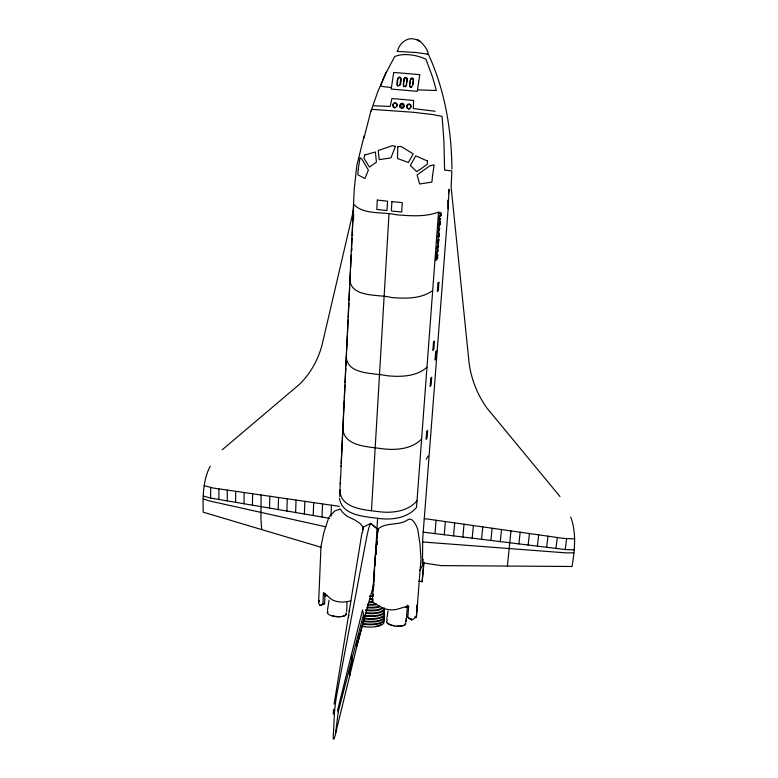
<?xml version="1.0" encoding="UTF-8"?>
<svg xmlns="http://www.w3.org/2000/svg" width="778" height="778" viewBox="0 0 778 778"><rect width="100%" height="100%" fill="white"/><g stroke="black" fill="none" stroke-linecap="round" stroke-linejoin="round"><path stroke-width="1.17" d="M218.881 488.856L218.939 499.505M227.273 490.072L227.273 500.935M235.685 491.297L235.627 502.374M244.127 492.523L244.01 503.823M252.597 493.758L252.422 505.272M261.087 494.993L260.941 518.916L261.68 529.575M210.702 487.388L210.624 498.076M269.509 508.199L269.791 496.247M278.193 509.658L278.514 497.521M286.897 511.117L287.267 498.795M295.64 512.585L296.048 500.069M451.94 169.127C451.541 130.082 444.958 90.54 428.649 54.849M304.402 514.054L304.859 501.343M373.051 594.11L372.963 596.473L369.414 595.929M373.177 590.57L377.058 528.69L370.717 523.4L363.122 527.202L362.509 532.599M313.194 515.532L313.69 502.627M362.986 529.594L363.122 527.202L363.015 529.604L363.122 527.202L360.292 523.633L354.778 519.937L347.289 516.407L342.835 512.644L340.142 508.997L334.657 511.078L329.298 516.748M322.004 517.01L322.559 503.92M318.64 602.172L320.974 546.623M319.437 601.18L318.961 601.987L319.029 600.49A13.265 7.167 2.3 0 0 320.108 605.527L322.948 604.049L323.444 592.564L331.671 599.507A13.372 7.148 2.6 0 0 346.045 601.754L350.82 600.956M320.108 605.527L324.562 603.767L325.019 593.439M325.389 593.721L325.292 596.065L327.363 595.326M570.721 517.03C576.586 532.969 574.748 550.114 572.044 566.491L441.136 565.616L422.454 562.815L422.707 538.853L448.138 208.805L449.003 189.336L448.507 193.683M330.961 516.077L331.447 505.204M340.171 483.819L340.482 477.215M341.007 466.382L354.253 189.239L356.694 166.113L364.192 135.644M339.685 496.471L340.346 482.661M340.521 479.054L341.153 465.818M341.27 463.416L342.709 433.336M342.826 430.934L344.265 400.767M344.382 398.355L345.014 385.081M345.131 382.659L345.821 368.179M345.938 365.767L346.57 352.483M346.687 350.071L347.387 335.581M347.494 333.159L348.136 319.875M348.252 317.453L348.943 302.963M349.059 300.541L349.692 287.257M349.808 284.845L350.499 270.433M350.615 268.04L351.238 254.863M351.413 251.275L352.045 238.097M352.162 235.695L353.591 205.752M353.562 210.537L353.64 211.616M351.86 250.176L351.928 248.756M352.58 235.16L352.648 233.731M363.501 614.377L338.245 711.851L335.483 733.985M371.476 510.621L388.99 214.018M416.337 617.275L416.454 615.777A13.391 7.303 4.6 0 1 411.688 619.959L407.818 617.392L408.683 605.829L395.983 609.563A13.459 7.245 4.2 0 1 381.414 607.287L372.312 601.987L374.811 561.162L377.758 529.341C385.8 521.746 398.297 526.084 407.322 520.074C412.515 516.184 416.24 525.558 417.621 528.904L419.994 543.841L420.956 559.071L416.512 616.419L416.337 617.275L414.693 617.022M339.48 498.241C341.756 515.503 364.386 516.485 377.622 518.313L376.99 528.632L370.717 523.4L369.18 526.891A24.838 3.754 -81.6 0 0 366.584 537.744L337.234 692.274A30.556 4.619 -80.6 0 0 334.423 713.562L333.217 737.729A6.409 0.963 -80.3 0 0 335.055 735.735L358.143 641.111L373.352 585.844L373.829 579.834M376.795 544.94L376.941 542.538M377.242 537.744L377.758 529.341L377.058 528.69M353.601 213.814L353.582 216.819M373.391 590.483L373.819 584.482M374.335 577.295L374.588 573.697M375.191 565.305L375.356 562.902M375.959 554.51L376.134 552.117M376.902 541.323L376.649 544.921L376.912 540.156M377.155 537.724L377.758 529.341L377.106 537.754M411.688 619.959L406.573 616.662L407.419 605.109M436.555 251.644L436.098 253.365L436.205 251.975L438.17 250.108L438.063 251.489L436.643 252.85L436.75 251.459M333.198 714.126L333.567 709.312M374.014 577.422L374.578 570.216M374.947 565.402L375.414 559.392M375.793 554.588L376.163 549.774M418.613 581.166L422.162 581.711L423.611 563.418M327.441 610.448L329.075 600.091M434.98 533.659L436.079 520.249M405.921 621.914L406.038 620.688M406.165 619.123L406.242 618.209M405.96 621.612L406.223 618.52M444.257 534.807L445.376 521.581M453.545 535.954L454.692 522.904M424.02 562.455L422.162 581.711M462.852 537.112L464.028 524.236M507.392 566.053L510.942 530.907M353.329 219.727L353.611 217.762M472.178 538.269L473.384 525.558M481.514 539.426L482.749 526.891M490.879 540.584L492.134 528.233M500.254 541.741L501.528 529.565M346.667 611.634L346.998 601.812M422.833 559.226L422.454 562.815L422.862 559.217M518.877 543.987L520.181 532.22M528.116 545.096L529.429 533.543M340.005 489.887C339.723 508.326 364.824 509.95 378.04 511.564C391.499 513.499 407.672 511.73 417.008 500.779M537.374 546.214L538.697 534.856M386.734 619.512L388.028 610.954M546.642 547.323L547.984 536.178M342.933 428.522C343.555 446.64 369.083 446.65 381.93 448.712C395.467 450.423 411.591 449.383 421.608 439.006M555.93 548.441L557.281 537.501M334.112 704.109L361.994 532.648M565.227 549.55L566.637 538.541M412.846 84.851L413.468 80.085L412.972 78.646L412.077 78.588M359.028 636.278L359.348 633.905M346.346 357.316C347.63 374.957 374.5 372.886 386.442 375.657C400.106 377.136 416.104 376.834 426.957 367.284M400.845 78.52L400.009 84.413C399.736 86.348 396.799 86.241 397.052 84.121C396.42 73.307 403.782 75.767 400.135 84.987M416.619 613.55L416.609 612.15M349.983 281.218C352.823 297.828 379.606 294.22 391.285 297.459C405.124 298.713 420.908 299.063 432.685 290.593M353.455 219.649L353.601 219.026M321.081 545.825L324.008 532.016L328.637 518.031M363.939 138.27L370.542 112.431L371.981 109.358L413.196 112.265L432.85 114.58L442.089 116.408L443.888 140.653L444.617 170.1L451.853 170.917L451.123 187.08L468.901 361.109C470.729 378.059 477.109 394.3 487.009 408.149L559.975 496.549M353.533 209.953L322.471 343.224C318.795 358.658 310.957 372.983 299.676 384.157L222.216 449.81M438.345 235.044C437.878 239.76 439.726 233.108 438.5 234.635M370.96 111.089L377.894 91.493L386.121 72.189M372.312 601.987L373.08 600.003M210.196 466.255C202.815 480.396 202.834 496.636 203.204 512.177L321.363 547.342M419.925 570.498L423.699 562.27M392.939 105.361L393.775 103.737L395.399 103.192L396.897 104.31M397.12 105.225C396.906 107.169 394.407 108.113 393.182 106.508M399.824 106.012L400.68 104.378L402.314 103.814L403.772 104.651M404.064 105.847L403.208 107.481L401.574 108.045L400.116 107.208M403.335 108.045L404.19 106.401L403.646 104.087L402.197 103.25L400.563 103.814L399.697 105.458L400.242 107.763M406.768 106.635L407.623 104.991L409.277 104.417L410.745 105.254M411.056 106.43L410.21 108.035L408.528 108.667L407.098 107.85M397.5 51.708C398.394 44.609 406.661 36.313 415.044 39.328C420.606 38.812 430.516 52.787 427.375 54.353M426.12 459.273L428.347 455.996M405.435 86.903L406.388 85.531L407.225 79.638C407.39 77.557 404.55 77.45 404.229 79.385L403.393 85.269L403.938 86.776M410.658 619.162L411.669 618.714M409.948 108.774L408.654 109.221L408.528 108.667M396.984 51.377L416.22 52.534L428.357 54.236M322.948 604.049L324.562 603.767M373.537 105.75L390.167 106.479L391.947 98.534L413.614 100.45L413.332 108.55L435.135 111.264M204.099 485.647L213.172 488.03L339.412 506.361M573.843 552.788L566.724 552.925L422.6 541.965M574.232 549.822L565.412 549.579L423.213 532.152M574.786 538.901L563.632 538.405L424.243 518.566M411.708 87.437L410.201 87.311L409.656 85.813L410.492 79.92L412.068 78.588M417.504 89.849L436.351 90.511L432.529 77.012L425.945 59.206C417.222 55.063 403.568 52.583 394.641 56.619L385.985 73.064L380.588 85.668L382.154 86.446L391.412 87.583M377.622 518.313C391.081 520.268 407.254 518.43 416.512 507.421L438.539 212.083C425.196 217.15 410.356 215.856 396.391 214.786C383.009 211.48 363.637 215.263 353.543 204.099M329.746 518.313L210.468 498.046L203.223 496.014M325.846 526.823L209.029 500.847L203.214 498.883M407.458 108.541L406.651 106.071L407.507 104.437L409.16 103.863L410.628 104.69L411.173 106.994M406.573 616.662L407.818 617.392M394.475 107.802L393.328 107.131L392.802 104.806L393.649 103.182L395.263 102.628L396.712 103.474L397.257 105.789M338.245 711.851L337.603 710.236L362.567 609.845L363.851 616.088L363.608 620.212L356.985 645.847L356.645 642.57M400.495 77.781C397.062 76.088 397.869 82.925 397.179 84.705L397.704 86.222M394.641 107.422L394.767 107.977M416.395 615.097L416.512 616.419M401.574 108.045L401.691 108.609L402.197 103.25M349.322 673.69L349.692 675.751L349.828 671.764L352.22 662.496L351.442 654.59M447.758 200.209L448.138 208.805M358.775 637.95A7.605 1.118 -81 0 1 358.143 641.111M345.986 612.86A9.628 3.491 5.1 0 1 337.292 616.769A9.628 3.491 5.1 0 1 327.499 611.722M344.965 615.369A9.132 3.307 5.1 0 1 341.795 616.409M339.636 616.614A9.132 3.307 5.1 0 1 332.653 615.845M327.762 612.646A9.132 3.307 5.1 0 1 327.985 611.8M345.947 613.764A9.132 3.307 5.1 0 1 345.763 614.61M407.633 606.665A16.416 6.243 6 0 1 405.717 606.889M408.11 607.005A17.301 6.584 6 0 1 406.087 607.239M405.746 623.168A9.706 3.55 6.3 0 1 394.514 625.969A9.706 3.55 6.3 0 1 387.386 620.27M405.25 623.139A9.21 3.365 6.3 0 1 404.482 624.792M403.218 625.424A9.21 3.365 6.3 0 1 396.994 626.057M394.582 625.794A9.21 3.365 6.3 0 1 387.522 622.935M382.329 608.659A16.212 5.738 5.7 0 1 365.679 610.458M384.099 607.803A16.688 5.932 5.7 0 1 365.427 612.578M376.348 604.059A14.315 4.999 5.7 0 1 367.43 604.146M384.458 615.719A17.816 6.438 5.7 0 1 363.336 620.776M384.488 613.725A17.651 6.35 5.7 0 1 363.569 618.705M349.419 611.566A17.651 6.35 5.7 0 1 349.76 609.933M384.4 611.09A17.311 6.195 5.7 0 1 365.018 616.088M384.478 613.074A17.583 6.321 5.7 0 1 363.647 618.024M372.915 602.191A13.527 4.707 5.7 0 1 369.443 602.133M384.176 608.454A16.834 5.991 5.7 0 1 365.339 613.288M384.361 610.438A17.204 6.146 5.7 0 1 363.978 615.233M382.231 607.968A16.037 5.66 5.7 0 1 365.757 609.738M379.596 606.218A15.239 5.358 5.7 0 1 367.119 607.005M381.473 624.306A16.941 6.205 5.7 0 1 375.755 626.28M365.174 626.446A16.941 6.205 5.7 0 1 362.956 626.144M372.779 599.323A12.37 4.279 5.7 0 1 369.599 599.274M372.886 601.482A13.255 4.61 5.7 0 1 369.482 601.433M384.293 618.364A17.913 6.516 5.7 0 1 363.054 623.489M384.429 616.361A17.855 6.467 5.7 0 1 363.268 621.437M384.235 619.006A17.923 6.525 5.7 0 1 362.995 624.141M348.641 616.828A17.923 6.525 5.7 0 1 348.991 615.155M376.426 604.759A14.558 5.096 5.7 0 1 367.352 604.846M383.953 621.311A17.865 6.535 5.7 0 1 362.772 626.475M379.693 606.918A15.453 5.436 5.7 0 1 367.041 607.715M372.73 598.613A12.069 4.172 5.7 0 1 369.628 598.564M372.584 596.463A11.087 3.812 5.7 0 1 369.735 596.415M437.382 242.717C438.432 247.783 439.414 235.131 438.588 240.441C436.935 248.231 438.704 232.904 437.382 242.717M437.781 254.766L437.518 258.743L435.554 260.659C435.038 259.726 436.623 250.895 437.781 254.766M397.772 146.692L397.5 158.508L408.392 162.485L413.225 153.879L401.03 146.449L397.772 146.692M438.5 245.624C438.452 248.299 435.933 253.764 437.518 245.469L437.246 248.707L438.257 244.642L438.5 245.624M439.016 224.424C439.259 226.991 439.56 221.03 439.016 224.424M441.068 214.864L440.99 215.885L441.311 213.201L439.696 212.17L439.58 213.639L440.504 214.028L439.278 217.694L440.863 214.417L441.068 214.864M439.512 218.472L439.648 219.124L440.552 218.443L440.455 219.853L439.025 221.108L439.327 217.597L439.512 218.472M439.949 223.247C439.181 227.789 440.416 219.639 439.21 222.294A2.285 0.535 -82.1 0 0 438.85 223.656C438.811 233.731 441.282 216.274 439.949 223.247M437.849 236.356C437.722 241.248 440.183 235.024 439.278 233.225A2.742 0.632 -82 0 0 438.948 232.846L437.849 236.356M377.33 200.082L376.815 209.447L387.026 210.566L387.57 201.191L377.33 200.082M437.431 255.67L437.294 257.615L436.001 258.88C435.554 258.247 436.818 253.599 437.431 255.67M391.908 201.638L391.344 211.013L401.701 212.015L402.294 202.63L391.908 201.638M438.228 231.688L438.121 233.157L439.803 228.469L438.529 227.633L438.422 229.082L439.298 229.52L438.228 231.688M426.684 431.664L426.111 439.307L427.054 437.956L427.637 430.331L426.684 431.664M430.74 378.458L430.137 386.374L431.09 385.139L431.693 377.242L430.74 378.458M433.492 342.262L432.879 350.372L433.832 349.215L434.445 341.124L433.492 342.262M437.985 283.163L437.353 291.585L438.315 290.564L438.957 282.151L437.985 283.163M435.651 352.045L435.028 360.019L435.933 358.853L436.555 350.897L435.651 352.045M358.25 169.05L357.802 174.758L364.94 178.541L368.393 170.119L361.916 159.237L359.99 157.73L358.25 169.05M427.511 161.036L427.248 164.372L416.687 171.685L410.376 165.422L415.715 155.853L427.511 161.036M432.461 176.343L431.926 182.101L419.634 183.978L417.086 174.904L429.894 165.821L434.124 164.897L432.461 176.343M413.351 79.502L412.573 85.463L411.601 86.854L410.084 86.737L409.539 85.23L410.376 79.337C410.648 77.469 413.517 77.43 413.351 79.502M404.103 78.802L403.267 84.695L403.811 86.193L405.309 86.329L406.262 84.948L407.098 79.055C407.264 76.973 404.424 76.866 404.103 78.802M418.71 81.641L417.29 91.337L391.198 89.071L393.717 72.442L419.78 74.649L418.71 81.641M417.057 605.226L417.154 606.665L417.057 605.226M416.882 607.521L416.969 608.96L416.882 607.521M416.707 609.816L416.794 611.255L416.707 609.816M364.756 154.997L363.929 158.255L369.433 167.066L376.416 162.125L375.385 151.992L364.756 154.997M395.399 146.468L390.935 157.876L379.187 159.665L378.234 150.533L392.375 145.632L395.399 146.468M420.188 41.477L416.755 39.581L420.188 41.477"/></g></svg>
